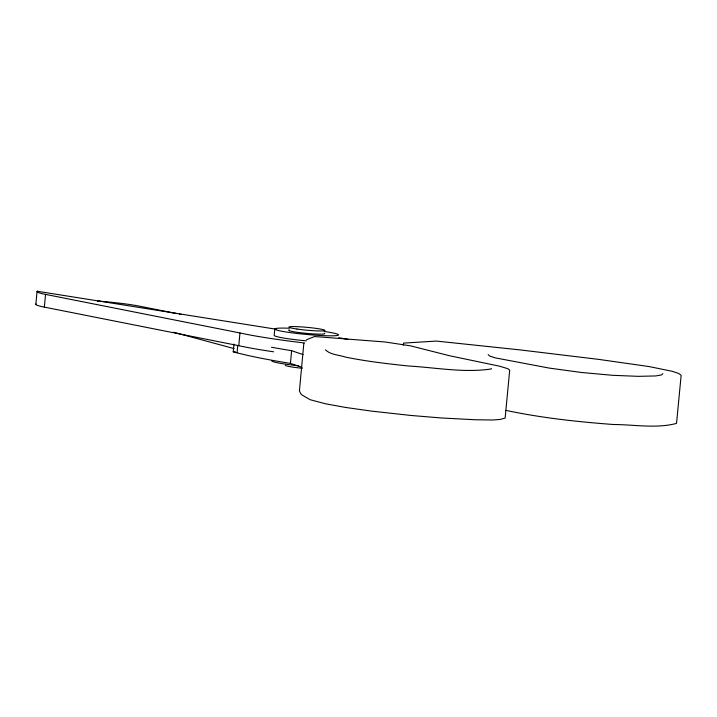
<?xml version="1.0" encoding="UTF-8"?>
<svg xmlns="http://www.w3.org/2000/svg" width="717" height="717" viewBox="0 0 717 717"><rect width="100%" height="100%" fill="white"/><g stroke="black" fill="none" stroke-linecap="round" stroke-linejoin="round"><path stroke-width="1.08" d="M35.85 304.313L37.033 291.586M273.589 351.796A122.168 9.581 5.3 0 1 238.788 345.693L44.364 307.118L45.538 294.391A43.163 3.388 5.3 0 1 37.248 291.254L276.126 329.22M301.929 367.328L290.439 363.411A213.496 16.751 5.3 0 1 237.067 352.818L233.24 351.805L233.957 344.043M237.067 352.818L237.748 345.397M238.788 345.693L239.971 332.966L45.538 294.391M274.799 328.861L274.217 335.224A32.041 2.518 5.3 0 0 306.267 340.853M290.439 363.411L291.613 350.685A213.496 16.751 5.3 0 1 271.483 347.234M303.82 343.488L299.428 390.819L300.611 393.588L302.099 395.049L310.129 399.71L325.581 403.796L345.558 407.444L371.388 411.101L411.128 415.475L441.251 417.966L475.263 419.75L492.696 420.001L500.188 419.445L505.144 418.047L509.706 370.106L507.806 368.69L499.516 366.181L449.541 355.74L410.68 345.881L385.244 342L314.584 336.533L306.526 339.75M403.321 345.209L403.519 343.102L436.384 341.077L519.538 349.842L598.525 359.36L649.154 366.575L672.304 371.325L678.649 373.44L681.15 375.269L676.534 423.397C656.243 428.793 634.348 424.581 613.546 424.509C577.427 421.838 541.335 417.877 505.87 410.375M491.369 368.493L491.235 368.977C463.962 373.055 435.658 367.552 408.179 365.975C387.198 363.734 366.199 361.332 345.513 357.093C338.989 354.87 330.519 354.897 325.491 349.833M662.822 373.656L661.63 374.892L655.813 375.941L638.372 376.344L612.641 375.314L581.442 372.473L549.285 368.09L495.411 357.9L489.845 356.134L488.187 354.655M233.24 351.805L235.373 351.93M97.503 301.023L99.717 301.185A43.163 3.388 5.3 0 1 139.725 306.213L177.072 313.625M97.924 301.05L99.717 301.185M179.268 314.064L181.464 314.494M173.613 332.231L234.118 348.623M291.613 350.685L303.103 354.61M37.607 291.102L37.876 291.81M324.326 333.288A18.113 1.425 5.3 0 1 305.594 333.28A18.113 1.425 5.3 0 1 289.543 329.919M324.209 331.46A32.041 2.518 5.3 0 1 330.654 335.825A32.041 2.518 5.3 0 1 282.543 331.379A32.041 2.518 5.3 0 1 289.256 328.234M302.35 368.269A18.113 1.425 5.3 0 1 285.402 365.195M298.72 365.795A32.041 2.518 5.3 0 1 271.851 360.678M44.364 307.118A43.163 3.388 5.3 0 1 36.074 303.972M338.738 337.671A213.496 16.751 5.3 0 1 348.112 339.464M304.608 343.004A122.168 9.581 5.3 0 1 239.971 332.966M297.026 329.049A18.113 1.425 5.3 0 0 324.962 330.51A18.113 1.425 5.3 0 0 298.872 326.746A18.113 1.425 5.3 0 0 297.026 329.049"/></g></svg>
